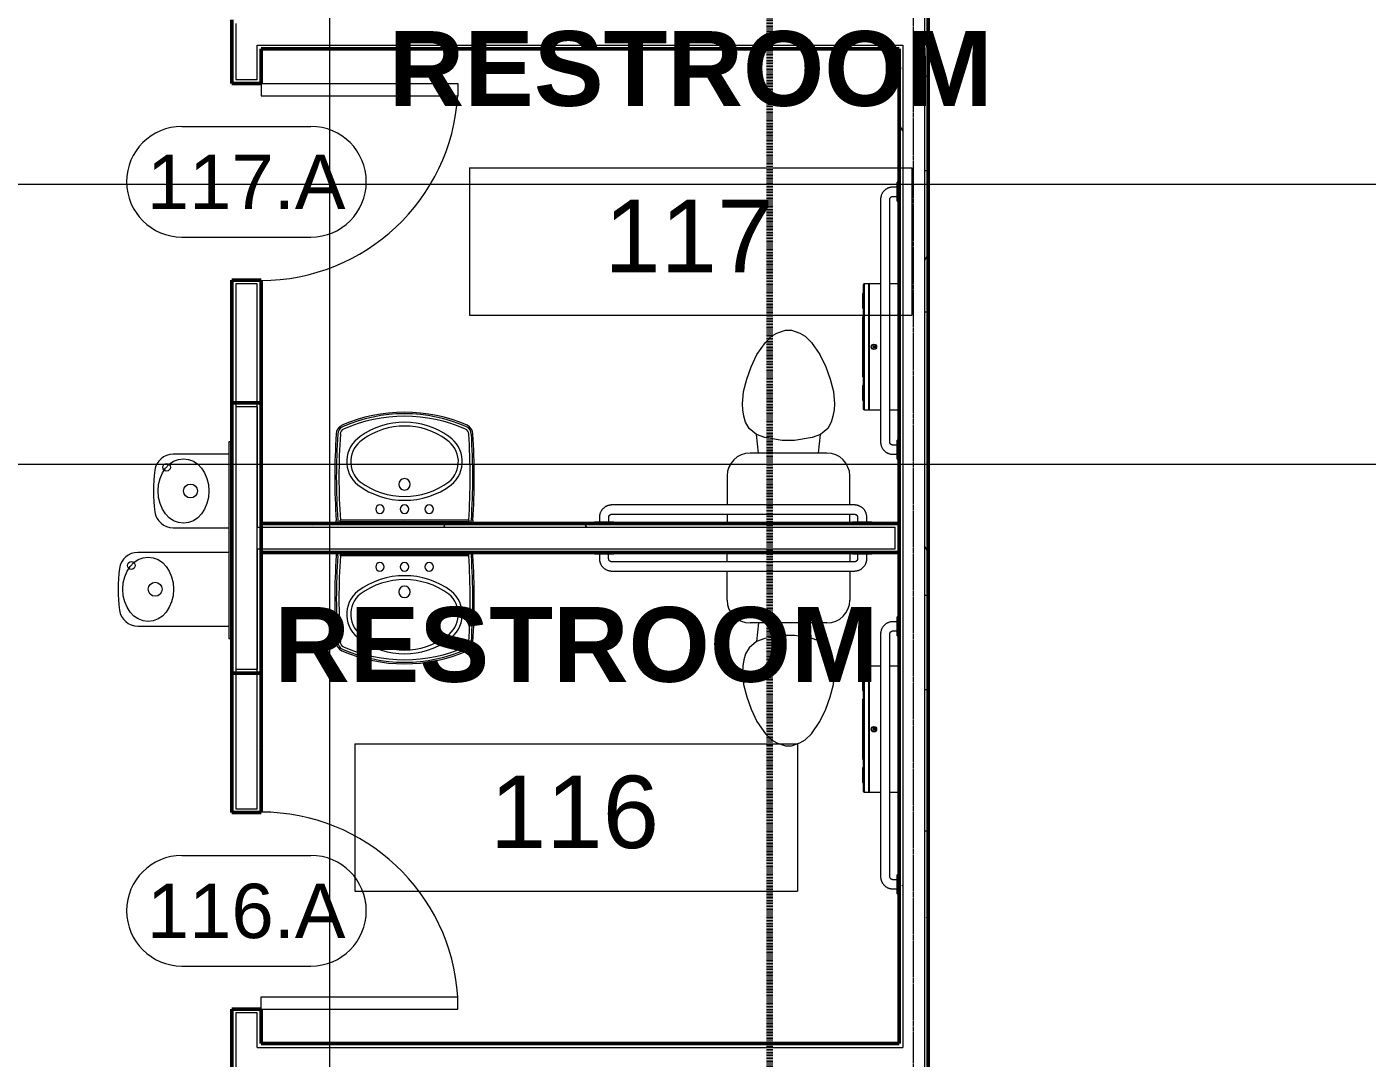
# Model space of a CAD drawing. Header units: inches. Extents: x 21592 to 24810, y -23179 to -20401.
# Drawn here: x 24099.6 to 24317.7, y -22685.3 to -22517.4 of the extents above; entities that cross this region are included whole.
import ezdxf

# ---------------------------------------------------------------- set-up
doc = ezdxf.new("R2010")
doc.units = ezdxf.units.IN
doc.header["$MEASUREMENT"] = 0
doc.linetypes.add('Dash', pattern=[0.25, 0.125, -0.125])
doc.linetypes.add('Grid Line 1_2_', pattern=[0.875, 0.5, -0.125, 0.125, -0.125])
for name, color, linetype, lineweight in [('A-ANNO-MATC', 214, 'Dash', 140), ('A-AREA-IDEN', 2, 'Continuous', 9), ('A-DOOR', 31, 'Continuous', 13), ('A-DOOR-IDEN', 31, 'Continuous', 9), ('A-WALL', 113, 'Continuous', 13), ('A-WALL-PATT', 111, 'Continuous', 50), ('G-ANNO-SYMB', 111, 'Continuous', 9), ('I-WALL', 2, 'Continuous', 13), ('P-SANR-FIXT', 6, 'Continuous', 9), ('Q-SPCQ', 91, 'Continuous', 9), ('S-GRID', 1, 'Continuous', 9)]:
    doc.layers.add(name, color=color, linetype=linetype, lineweight=lineweight)
doc.styles.add('Arial_1', font='arial.ttf', dxfattribs={"height": 8.851796})
doc.styles.add('Arial_2', font='arial.ttf', dxfattribs={"height": 11.802395})
doc.styles.add('Arial_B_1', font='arialbd.ttf', dxfattribs={"height": 12.177074})
pattern_1 = [(0, (0, 0), (30.72, 7.68), [1.267, -21.773, 1.267, -21.773, -122.88]), (0, (0, 0), (30.72, 7.68), [-46.08, 1.267, -44.813, 1.267, -21.773, -53.76]), (0, (0, 0), (30.72, 7.68), [-115.2, 1.267, -14.093, 1.267, -37.133]), (120, (11.52, 3.84), (-22.0110751, 22.7643004), [1.267, -21.773, 1.267, -21.773, -122.88]), (120, (11.52, 3.84), (-22.0110751, 22.7643004), [-46.08, 1.267, -44.813, 1.267, -21.773, -53.76]), (120, (11.52, 3.84), (-22.0110751, 22.7643004), [-115.2, 1.267, -14.093, 1.267, -37.133]), (240, (15.36, 19.2), (-8.7089249, -30.4443004), [1.267, -21.773, 1.267, -21.773, -122.88]), (240, (15.36, 19.2), (-8.7089249, -30.4443004), [-46.08, 1.267, -44.813, 1.267, -21.773, -53.76]), (240, (15.36, 19.2), (-8.7089249, -30.4443004), [-115.2, 1.267, -14.093, 1.267, -37.133])]

# ---------------------------------------------------------------- blocks, each defined once
blk = doc.blocks.new('Toilet-Domestic-3D - Toilet-Domestic-3D-3240-Enlarged First Floor Plan _West_')
at = {"layer": 'P-SANR-FIXT', "color": 7}
for p, q in [((-9.98, 17.98), (-9.98, 19.48)), ((9.98, 19.48), (9.98, 17.98)), ((-9.98, 11.75), (-9.98, 16.48)), ((9.98, 16.48), (9.98, 11.75)), ((6.25, 8.02), (-6.25, 8.02)), ((-4.86, 8.02), (-5.21, 5)), ((4.86, 8.02), (5.21, 5)), ((-5.21, 5), (-6.4, 4)), ((-3.84, 5.5), (-5.21, 5)), ((-1, 6), (-3.84, 5.5)), ((1, 6), (-1, 6)), ((3.84, 5.5), (1, 6)), ((5.21, 5), (3.84, 5.5)), ((6.4, 4), (5.21, 5)), ((-6.97, 3), (-7.24, 2)), ((-6.4, 4), (-6.97, 3)), ((6.97, 3), (6.4, 4)), ((7.24, 2), (6.97, 3)), ((-7.41, 1), (-7.5, 0)), ((-7.5, 0), (-7.33, -1.99)), ((-7.24, 2), (-7.41, 1)), ((7.41, 1), (7.24, 2)), ((7.33, -1.99), (7.5, 0)), ((7.5, 0), (7.41, 1)), ((-7.33, -1.99), (-6.79, -4)), ((6.79, -4), (7.33, -1.99)), ((-6.79, -4), (-6.06, -6)), ((6.06, -6), (6.79, -4)), ((-6.06, -6), (-5.13, -8)), ((5.13, -8), (6.06, -6)), ((-5.13, -8), (-3.74, -10)), ((3.74, -10), (5.13, -8)), ((-3.74, -10), (-2.74, -11)), ((2.74, -11), (3.74, -10)), ((-2.74, -11), (-1.87, -11.5)), ((-1.87, -11.5), (-0.5, -12)), ((-0.5, -12), (0.5, -12)), ((0.5, -12), (1.87, -11.5)), ((1.87, -11.5), (2.74, -11))]:
    blk.add_line(p, q, dxfattribs=at)
for centre, start, end in [((-6.25, 11.75), 180, 270), ((6.25, 11.75), 270, 360)]:
    blk.add_arc(centre, 3.73, start, end, dxfattribs=at)
blk = doc.blocks.new('Sink-Bathroom-Kohler-Pinoir-2035-8 - Vitreous_China-0-White-3242-Enlarged First Floor Plan _West_')
at = {"layer": 'P-SANR-FIXT', "color": 7}
for p, q in [((24149.93, -22602.99), (24149.93, -22603.49)), ((24150.18, -22603.5), (24150.18, -22602.99)), ((24150.6, -22602.99), (24150.6, -22603.51)), ((24150.6, -22603.32), (24161.05, -22603.34)), ((24161.05, -22603.51), (24150.6, -22603.51)), ((24161.05, -22603.34), (24171.5, -22603.32)), ((24171.5, -22603.51), (24161.05, -22603.51)), ((24171.5, -22603.51), (24171.5, -22602.99)), ((24171.91, -22602.99), (24171.91, -22603.5)), ((24172.17, -22603.49), (24172.17, -22602.99))]:
    blk.add_line(p, q, dxfattribs=at)
for centre, radius, start, end in [((24256.28, -22610.52), 106.58, 176.2165, 183.7817), ((24256.28, -22610.52), 106.33, 176.2119, 183.7865), ((24256.28, -22610.52), 105.91, 176.2045, 183.7955), ((24065.82, -22610.52), 105.91, 356.2045, 3.7955), ((24065.82, -22610.52), 106.33, 356.2146, 3.7881), ((24065.82, -22610.52), 106.58, 356.22, 3.7835), ((24157.05, -22605.31), 0.692, 0, 180), ((24157.05, -22605.31), 0.692, 180, 0), ((24161.05, -22605.3), 0.69, 0, 180), ((24161.05, -22605.3), 0.69, 180, 0), ((24165.05, -22605.3), 0.69, 0, 180), ((24165.05, -22605.3), 0.69, 180, 0), ((24161.05, -22619.57), 12.82, 53.5725, 126.4275), ((24161.05, -22619.57), 12.18, 53.6508, 126.3492), ((24161.05, -22609.37), 0.934, 0, 180), ((24156.54, -22613.04), 4.9, 129.3634, 236.4486), ((24156.54, -22613.04), 4.26, 129.5775, 236.6442), ((24161.05, -22609.37), 0.934, 180, 0), ((24165.55, -22613.04), 4.26, 303.3558, 50.4225), ((24165.55, -22613.04), 4.9, 303.5514, 50.6366), ((24161.05, -22607.28), 12.2, 233.7683, 306.2317), ((24161.05, -22607.28), 11.57, 233.6931, 306.3069), ((24151.47, -22617.55), 1.54, 179.9655, 246.0395), ((24151.47, -22617.55), 1.29, 179.6035, 246.0123), ((24151.47, -22617.55), 0.875, 178.7073, 245.9447), ((24161.05, -22595.69), 25.41, 246.3258, 293.6698), ((24161.05, -22595.69), 25.15, 246.3274, 293.6698), ((24161.05, -22595.69), 24.74, 246.3302, 293.6698), ((24170.63, -22617.56), 0.862, 293.6698, 1.9217), ((24170.63, -22617.56), 1.28, 293.6698, 0.9035), ((24170.63, -22617.56), 1.53, 293.6698, 0.4943)]:
    blk.add_arc(centre, radius, start, end, dxfattribs=at)
blk = doc.blocks.new('Drinking_Fountain-Haws_Corporation-Wall_Mounted_1119 - 1119-11062-Enlarged First Floor Plan _West_')
at = {"layer": 'P-SANR-FIXT', "color": 7}
for p, q in [((13.07, 19.5), (13.07, 4.7)), ((25.07, 4.7), (25.07, 19.5)), ((29.07, 13.75), (29.07, 4.7)), ((41.07, 4.7), (41.07, 13.75)), ((43.07, 4.7), (11.07, 4.7)), ((11.07, 4.7), (11.07, 4.2)), ((43.07, 4.2), (43.07, 4.7))]:
    blk.add_line(p, q, dxfattribs=at)
for centre, radius in [((22.94, 20.55), 0.625), ((19.07, 16.69), 1.13), ((38.94, 14.82), 0.625), ((35.07, 10.94), 1.13)]:
    blk.add_circle(centre, radius, dxfattribs=at)
for centre, radius, start, end in [((16.07, 19.5), 3, 97.5776, 180), ((19.07, -3.05), 25.75, 82.4224, 97.5776), ((22.07, 19.5), 3, 360, 82.4224), ((32.07, 13.75), 3, 97.5776, 180), ((35.07, -8.8), 25.75, 82.4224, 97.5776), ((38.07, 13.75), 3, 360, 82.4224)]:
    blk.add_arc(centre, radius, start, end, dxfattribs=at)
for centre, ratio in [((19.07, 17.82), 0.786373), ((35.07, 12.07), 0.786365)]:
    blk.add_ellipse(centre, major_axis=(-5.25, 0), ratio=ratio, dxfattribs=at)
blk = doc.blocks.new('Toilet-Domestic-3D - Toilet-Domestic-3D-11065-Enlarged First Floor Plan _West_')
at = {"layer": 'P-SANR-FIXT', "color": 7}
for p, q in [((-3.74, 10), (-2.74, 11)), ((-2.74, 11), (-1.87, 11.5)), ((-1.87, 11.5), (-0.5, 12)), ((-0.5, 12), (0.5, 12)), ((0.5, 12), (1.87, 11.5)), ((1.87, 11.5), (2.74, 11)), ((2.74, 11), (3.74, 10)), ((-5.13, 8), (-3.74, 10)), ((3.74, 10), (5.13, 8)), ((-6.06, 6), (-5.13, 8)), ((5.13, 8), (6.06, 6)), ((-6.79, 4), (-6.06, 6)), ((6.06, 6), (6.79, 4)), ((-7.33, 1.99), (-6.79, 4)), ((6.79, 4), (7.33, 1.99)), ((-7.5, 0), (-7.33, 1.99)), ((7.33, 1.99), (7.5, 0)), ((-7.41, -1), (-7.5, 0)), ((-7.24, -2), (-7.41, -1)), ((-6.97, -3), (-7.24, -2)), ((7.24, -2), (6.97, -3)), ((7.41, -1), (7.24, -2)), ((7.5, 0), (7.41, -1)), ((-6.4, -4), (-6.97, -3)), ((-5.21, -5), (-6.4, -4)), ((6.4, -4), (5.21, -5)), ((6.97, -3), (6.4, -4)), ((-3.84, -5.5), (-5.21, -5)), ((-4.86, -8.02), (-5.21, -5)), ((-1, -6), (-3.84, -5.5)), ((1, -6), (-1, -6)), ((3.84, -5.5), (1, -6)), ((5.21, -5), (3.84, -5.5)), ((4.86, -8.02), (5.21, -5)), ((6.25, -8.02), (-6.25, -8.02)), ((-9.98, -11.75), (-9.98, -16.48)), ((9.98, -16.48), (9.98, -11.75)), ((-9.98, -17.98), (-9.98, -19.48)), ((9.98, -19.48), (9.98, -17.98))]:
    blk.add_line(p, q, dxfattribs=at)
for centre, start, end in [((-6.25, -11.75), 90, 180), ((6.25, -11.75), 0, 90)]:
    blk.add_arc(centre, 3.73, start, end, dxfattribs=at)
blk = doc.blocks.new('Sink-Bathroom-Kohler-Pinoir-2035-8 - Vitreous_China-0-White-11071-Enlarged First Floor Plan _West_')
at = {"layer": 'P-SANR-FIXT', "color": 7}
for p, q in [((24149.93, -22598.24), (24149.93, -22597.74)), ((24150.18, -22597.73), (24150.18, -22598.24)), ((24150.6, -22598.24), (24150.6, -22597.72)), ((24161.05, -22597.72), (24150.6, -22597.72)), ((24150.6, -22597.91), (24161.05, -22597.89)), ((24171.5, -22597.72), (24161.05, -22597.72)), ((24161.05, -22597.89), (24171.5, -22597.91)), ((24171.5, -22597.72), (24171.5, -22598.24)), ((24171.91, -22598.24), (24171.91, -22597.73)), ((24172.17, -22597.74), (24172.17, -22598.24))]:
    blk.add_line(p, q, dxfattribs=at)
for centre, radius, start, end in [((24151.47, -22583.68), 1.54, 113.9605, 180.0345), ((24161.05, -22605.54), 25.41, 66.3302, 113.6742), ((24161.05, -22605.54), 25.15, 66.3302, 113.6726), ((24161.05, -22605.54), 24.74, 66.3302, 113.6698), ((24161.05, -22593.95), 12.2, 53.7683, 126.2317), ((24170.63, -22583.67), 1.53, 359.5057, 66.3302), ((24256.28, -22590.71), 106.58, 176.2183, 183.7835), ((24256.28, -22590.71), 106.33, 176.2135, 183.7881), ((24151.47, -22583.68), 1.29, 113.9877, 180.3965), ((24256.28, -22590.71), 105.91, 176.2045, 183.7955), ((24151.47, -22583.68), 0.875, 114.0553, 181.2927), ((24156.54, -22588.19), 4.9, 123.5514, 230.6366), ((24161.05, -22593.95), 11.57, 53.6931, 126.3069), ((24165.55, -22588.19), 4.9, 309.3634, 56.4486), ((24170.63, -22583.67), 0.862, 358.0783, 66.3302), ((24170.63, -22583.67), 1.28, 359.0965, 66.3302), ((24065.82, -22590.71), 105.91, 356.2045, 3.7955), ((24065.82, -22590.71), 106.33, 356.2119, 3.7854), ((24065.82, -22590.71), 106.58, 356.2165, 3.78), ((24156.54, -22588.19), 4.26, 123.3558, 230.4225), ((24165.55, -22588.19), 4.26, 309.5775, 56.6442), ((24161.05, -22591.87), 0.934, 0, 180), ((24161.05, -22581.66), 12.82, 233.5725, 306.4275), ((24161.05, -22581.66), 12.18, 233.6508, 306.3492), ((24161.05, -22591.87), 0.934, 180, 0), ((24157.05, -22595.92), 0.692, 0, 180), ((24161.05, -22595.93), 0.69, 0, 180), ((24165.05, -22595.93), 0.69, 0, 180), ((24157.05, -22595.92), 0.692, 180, 0), ((24161.05, -22595.93), 0.69, 180, 0), ((24165.05, -22595.93), 0.69, 180, 0)]:
    blk.add_arc(centre, radius, start, end, dxfattribs=at)
blk = doc.blocks.new('817_Grab_Bars - 8170-001420-25752-Enlarged First Floor Plan _West_')
at = {"layer": 'Q-SPCQ', "color": 7}
for p, q in [((24234.27, -22595.24), (24194.77, -22595.24)), ((24192.77, -22597.24), (24192.77, -22597.96)), ((24194.27, -22597.96), (24194.27, -22597.24)), ((24194.77, -22596.74), (24234.27, -22596.74)), ((24234.77, -22597.24), (24234.77, -22597.96)), ((24236.27, -22597.96), (24236.27, -22597.24)), ((24191.95, -22597.96), (24191.95, -22598.24)), ((24191.95, -22597.96), (24193.52, -22597.96)), ((24193.52, -22597.96), (24195.08, -22597.96)), ((24195.08, -22598.24), (24195.08, -22597.96)), ((24233.95, -22597.96), (24233.95, -22598.24)), ((24233.95, -22597.96), (24235.52, -22597.96)), ((24235.52, -22597.96), (24237.08, -22597.96)), ((24237.08, -22598.24), (24237.08, -22597.96))]:
    blk.add_line(p, q, dxfattribs=at)
at = {"layer": 'Q-SPCQ', "color": 7, "flags": 128}
for points in [[(24194.77, -22595.24), (24194.69, -22595.24), (24194.61, -22595.25), (24194.53, -22595.25), (24194.45, -22595.27), (24194.37, -22595.28), (24194.29, -22595.3), (24194.21, -22595.32), (24194.14, -22595.34), (24194.06, -22595.37), (24193.99, -22595.4), (24193.91, -22595.43), (24193.84, -22595.47), (24193.77, -22595.5), (24193.7, -22595.55), (24193.64, -22595.59), (24193.57, -22595.64), (24193.51, -22595.69), (24193.45, -22595.74), (24193.39, -22595.79), (24193.33, -22595.85), (24193.28, -22595.91), (24193.22, -22595.97), (24193.17, -22596.03), (24193.13, -22596.09), (24193.08, -22596.16), (24193.04, -22596.23), (24193, -22596.3), (24192.97, -22596.37), (24192.93, -22596.44), (24192.9, -22596.52), (24192.87, -22596.59), (24192.85, -22596.67), (24192.83, -22596.74), (24192.81, -22596.82), (24192.79, -22596.9), (24192.78, -22596.98), (24192.77, -22597.06), (24192.77, -22597.14), (24192.77, -22597.22), (24192.77, -22597.24)], [(24236.27, -22597.24), (24236.26, -22597.16), (24236.26, -22597.08), (24236.25, -22597), (24236.24, -22596.92), (24236.23, -22596.84), (24236.21, -22596.76), (24236.19, -22596.69), (24236.16, -22596.61), (24236.14, -22596.54), (24236.11, -22596.46), (24236.07, -22596.39), (24236.04, -22596.32), (24236, -22596.25), (24235.96, -22596.18), (24235.92, -22596.11), (24235.87, -22596.05), (24235.82, -22595.98), (24235.77, -22595.92), (24235.71, -22595.86), (24235.66, -22595.81), (24235.6, -22595.75), (24235.54, -22595.7), (24235.48, -22595.65), (24235.41, -22595.6), (24235.35, -22595.56), (24235.28, -22595.52), (24235.21, -22595.48), (24235.14, -22595.44), (24235.06, -22595.41), (24234.99, -22595.38), (24234.91, -22595.35), (24234.84, -22595.32), (24234.76, -22595.3), (24234.68, -22595.28), (24234.61, -22595.27), (24234.53, -22595.26), (24234.45, -22595.25), (24234.37, -22595.24), (24234.29, -22595.24), (24234.27, -22595.24)], [(24194.27, -22597.24), (24194.27, -22597.22), (24194.27, -22597.2), (24194.27, -22597.18), (24194.27, -22597.16), (24194.28, -22597.14), (24194.28, -22597.12), (24194.28, -22597.1), (24194.29, -22597.08), (24194.3, -22597.06), (24194.3, -22597.05), (24194.31, -22597.03), (24194.32, -22597.01), (24194.33, -22596.99), (24194.34, -22596.97), (24194.35, -22596.96), (24194.36, -22596.94), (24194.38, -22596.93), (24194.39, -22596.91), (24194.4, -22596.9), (24194.42, -22596.88), (24194.43, -22596.87), (24194.45, -22596.85), (24194.46, -22596.84), (24194.48, -22596.83), (24194.5, -22596.82), (24194.51, -22596.81), (24194.53, -22596.8), (24194.55, -22596.79), (24194.57, -22596.78), (24194.58, -22596.77), (24194.6, -22596.77), (24194.62, -22596.76), (24194.64, -22596.76), (24194.66, -22596.75), (24194.68, -22596.75), (24194.7, -22596.74), (24194.72, -22596.74), (24194.74, -22596.74), (24194.76, -22596.74), (24194.77, -22596.74)], [(24234.27, -22596.74), (24234.29, -22596.74), (24234.31, -22596.74), (24234.33, -22596.74), (24234.34, -22596.75), (24234.36, -22596.75), (24234.38, -22596.75), (24234.4, -22596.76), (24234.42, -22596.77), (24234.44, -22596.77), (24234.46, -22596.78), (24234.48, -22596.79), (24234.5, -22596.8), (24234.51, -22596.81), (24234.53, -22596.82), (24234.55, -22596.83), (24234.56, -22596.84), (24234.58, -22596.85), (24234.59, -22596.86), (24234.61, -22596.88), (24234.62, -22596.89), (24234.64, -22596.91), (24234.65, -22596.92), (24234.66, -22596.94), (24234.67, -22596.95), (24234.69, -22596.97), (24234.7, -22596.99), (24234.71, -22597), (24234.72, -22597.02), (24234.72, -22597.04), (24234.73, -22597.06), (24234.74, -22597.08), (24234.74, -22597.1), (24234.75, -22597.12), (24234.75, -22597.14), (24234.76, -22597.16), (24234.76, -22597.18), (24234.76, -22597.19), (24234.76, -22597.21), (24234.77, -22597.23), (24234.77, -22597.24)]]:
    blk.add_lwpolyline(points, dxfattribs=at)
blk = doc.blocks.new('817_Grab_Bars - 8170-001420-V19-Enlarged First Floor Plan _West_')
at = {"layer": 'Q-SPCQ', "color": 7}
for p, q in [((24241.23, -22614.24), (24240.52, -22614.24)), ((24241.52, -22613.43), (24241.23, -22613.43)), ((24241.23, -22614.99), (24241.23, -22613.43)), ((24241.23, -22616.55), (24241.23, -22614.99)), ((24238.52, -22616.24), (24238.52, -22655.74)), ((24240.02, -22655.74), (24240.02, -22616.24)), ((24240.52, -22615.74), (24241.23, -22615.74)), ((24241.23, -22616.55), (24241.52, -22616.55)), ((24241.23, -22656.24), (24240.52, -22656.24)), ((24241.52, -22655.43), (24241.23, -22655.43)), ((24241.23, -22656.99), (24241.23, -22655.43)), ((24240.52, -22657.74), (24241.23, -22657.74)), ((24241.23, -22658.55), (24241.23, -22656.99)), ((24241.23, -22658.55), (24241.52, -22658.55))]:
    blk.add_line(p, q, dxfattribs=at)
at = {"layer": 'Q-SPCQ', "color": 7, "flags": 128}
for points in [[(24240.52, -22614.24), (24240.44, -22614.24), (24240.36, -22614.25), (24240.28, -22614.25), (24240.2, -22614.27), (24240.12, -22614.28), (24240.04, -22614.3), (24239.96, -22614.32), (24239.89, -22614.34), (24239.81, -22614.37), (24239.74, -22614.4), (24239.66, -22614.43), (24239.59, -22614.47), (24239.52, -22614.5), (24239.45, -22614.55), (24239.39, -22614.59), (24239.32, -22614.64), (24239.26, -22614.69), (24239.2, -22614.74), (24239.14, -22614.79), (24239.08, -22614.85), (24239.03, -22614.91), (24238.97, -22614.97), (24238.92, -22615.03), (24238.88, -22615.09), (24238.83, -22615.16), (24238.79, -22615.23), (24238.75, -22615.3), (24238.72, -22615.37), (24238.68, -22615.44), (24238.65, -22615.52), (24238.62, -22615.59), (24238.6, -22615.67), (24238.58, -22615.74), (24238.56, -22615.82), (24238.54, -22615.9), (24238.53, -22615.98), (24238.52, -22616.06), (24238.52, -22616.14), (24238.52, -22616.22), (24238.52, -22616.24)], [(24240.02, -22616.24), (24240.02, -22616.22), (24240.02, -22616.2), (24240.02, -22616.18), (24240.02, -22616.16), (24240.03, -22616.14), (24240.03, -22616.12), (24240.03, -22616.1), (24240.04, -22616.08), (24240.05, -22616.06), (24240.05, -22616.05), (24240.06, -22616.03), (24240.07, -22616.01), (24240.08, -22615.99), (24240.09, -22615.97), (24240.1, -22615.96), (24240.11, -22615.94), (24240.13, -22615.93), (24240.14, -22615.91), (24240.15, -22615.9), (24240.17, -22615.88), (24240.18, -22615.87), (24240.2, -22615.85), (24240.21, -22615.84), (24240.23, -22615.83), (24240.25, -22615.82), (24240.26, -22615.81), (24240.28, -22615.8), (24240.3, -22615.79), (24240.32, -22615.78), (24240.33, -22615.77), (24240.35, -22615.77), (24240.37, -22615.76), (24240.39, -22615.76), (24240.41, -22615.75), (24240.43, -22615.75), (24240.45, -22615.74), (24240.47, -22615.74), (24240.49, -22615.74), (24240.51, -22615.74), (24240.52, -22615.74)], [(24238.52, -22655.74), (24238.52, -22655.82), (24238.52, -22655.9), (24238.53, -22655.98), (24238.54, -22656.06), (24238.56, -22656.14), (24238.57, -22656.22), (24238.59, -22656.29), (24238.62, -22656.37), (24238.64, -22656.44), (24238.67, -22656.52), (24238.71, -22656.59), (24238.74, -22656.66), (24238.78, -22656.73), (24238.82, -22656.8), (24238.86, -22656.87), (24238.91, -22656.93), (24238.96, -22657), (24239.01, -22657.06), (24239.07, -22657.12), (24239.12, -22657.18), (24239.18, -22657.23), (24239.24, -22657.28), (24239.3, -22657.33), (24239.37, -22657.38), (24239.43, -22657.42), (24239.5, -22657.47), (24239.57, -22657.5), (24239.64, -22657.54), (24239.72, -22657.57), (24239.79, -22657.6), (24239.87, -22657.63), (24239.94, -22657.66), (24240.02, -22657.68), (24240.1, -22657.7), (24240.18, -22657.71), (24240.25, -22657.72), (24240.33, -22657.73), (24240.41, -22657.74), (24240.49, -22657.74), (24240.52, -22657.74)], [(24240.52, -22656.24), (24240.5, -22656.24), (24240.48, -22656.24), (24240.46, -22656.24), (24240.44, -22656.23), (24240.42, -22656.23), (24240.4, -22656.23), (24240.38, -22656.22), (24240.36, -22656.21), (24240.34, -22656.21), (24240.32, -22656.2), (24240.3, -22656.19), (24240.28, -22656.18), (24240.27, -22656.17), (24240.25, -22656.16), (24240.23, -22656.15), (24240.22, -22656.14), (24240.2, -22656.13), (24240.19, -22656.12), (24240.17, -22656.1), (24240.16, -22656.09), (24240.14, -22656.07), (24240.13, -22656.06), (24240.12, -22656.04), (24240.11, -22656.03), (24240.09, -22656.01), (24240.08, -22655.99), (24240.07, -22655.98), (24240.07, -22655.96), (24240.06, -22655.94), (24240.05, -22655.92), (24240.04, -22655.9), (24240.04, -22655.88), (24240.03, -22655.86), (24240.03, -22655.84), (24240.02, -22655.83), (24240.02, -22655.81), (24240.02, -22655.79), (24240.02, -22655.77), (24240.02, -22655.75), (24240.02, -22655.74)]]:
    blk.add_lwpolyline(points, dxfattribs=at)
blk = doc.blocks.new('Dispenser-Toilet_Tissue-Frost_Products_LTD_-Jumbo-169 - Steel-Brushed-Stainless_Steel-39538-Enlarged First Floor Plan _West_')
at = {"layer": 'Q-SPCQ', "color": 50, "lineweight": 20}
for p, q in [((24235.66, -22559.4), (24235.66, -22560.75)), ((24235.82, -22559.24), (24235.82, -22579.74)), ((24236.58, -22559.24), (24235.82, -22559.24)), ((24236.58, -22559.3), (24236.58, -22559.24)), ((24236.58, -22579.68), (24236.58, -22559.3)), ((24236.62, -22559.3), (24236.58, -22559.3)), ((24236.62, -22559.3), (24236.62, -22579.68)), ((24236.68, -22579.74), (24236.68, -22559.24)), ((24238.52, -22559.24), (24236.68, -22559.24)), ((24241.52, -22559.24), (24240.02, -22559.24)), ((24235.56, -22560.91), (24235.56, -22563.08)), ((24235.66, -22560.75), (24235.66, -22578.23)), ((24235.56, -22564.74), (24235.56, -22574.24)), ((24235.66, -22563.24), (24235.66, -22564.55)), ((24237.28, -22569.45), (24237.28, -22569.53)), ((24237.61, -22569.45), (24237.28, -22569.45)), ((24237.28, -22569.53), (24237.61, -22569.53)), ((24237.61, -22569.53), (24237.61, -22569.45)), ((24235.66, -22574.43), (24235.66, -22575.73)), ((24235.56, -22575.89), (24235.56, -22578.07)), ((24235.66, -22578.23), (24235.66, -22579.58)), ((24235.82, -22579.74), (24236.58, -22579.74)), ((24236.58, -22579.74), (24236.58, -22579.68)), ((24236.58, -22579.68), (24236.62, -22579.68)), ((24236.68, -22579.74), (24238.52, -22579.74)), ((24240.02, -22579.74), (24241.52, -22579.74))]:
    blk.add_line(p, q, dxfattribs=at)
for radius in [0.438, 0.357]:
    blk.add_circle((24237.43, -22569.49), radius, dxfattribs=at)
for centre, radius, start, end in [((24235.82, -22559.4), 0.16, 90, 179.0019), ((24236.68, -22559.3), 0.0601, 90, 177.3185), ((24235.74, -22560.91), 0.18, 116.3878, 180), ((24235.67, -22562.47), 0.118, 97.6431, 169.1884), ((24235.71, -22562.46), 0.151, 182.679, 250.3653), ((24235.74, -22562.49), 0.18, 180, 243.6084), ((24235.71, -22562.49), 0.151, 183.1667, 250.3726), ((24235.67, -22563.07), 0.119, 98.4805, 169.9599), ((24235.71, -22563.06), 0.151, 182.679, 250.3659), ((24235.71, -22563.07), 0.151, 182.679, 250.3659), ((24235.74, -22563.08), 0.18, 180, 243.6122), ((24235.78, -22564.74), 0.22, 123.0557, 180), ((24235.78, -22574.24), 0.22, 180, 236.9443), ((24235.74, -22575.89), 0.18, 116.3878, 180), ((24235.71, -22575.9), 0.151, 109.6341, 177.321), ((24235.71, -22575.91), 0.151, 109.6341, 177.321), ((24235.67, -22575.91), 0.119, 190.0401, 261.5195), ((24235.74, -22576.48), 0.18, 116.3878, 180), ((24235.71, -22576.49), 0.151, 109.6341, 176.8331), ((24235.71, -22576.52), 0.151, 109.6341, 177.321), ((24235.67, -22576.51), 0.118, 190.8116, 262.3569), ((24235.74, -22578.07), 0.18, 180, 243.6122), ((24235.82, -22579.58), 0.16, 180, 270), ((24236.68, -22579.68), 0.06, 180, 270)]:
    blk.add_arc(centre, radius, start, end, dxfattribs=at)
blk = doc.blocks.new('Dispenser-Toilet_Tissue-Frost_Products_LTD_-Jumbo-169 - Steel-Brushed-Stainless_Steel-V20-Enlarged First Floor Plan _West_')
at = {"layer": 'Q-SPCQ', "color": 50, "lineweight": 20}
for p, q in [((24235.82, -22621.49), (24235.82, -22641.99)), ((24236.58, -22621.49), (24235.82, -22621.49)), ((24236.58, -22621.55), (24236.58, -22621.49)), ((24236.58, -22641.93), (24236.58, -22621.55)), ((24236.62, -22621.55), (24236.58, -22621.55)), ((24236.62, -22621.55), (24236.62, -22641.93)), ((24236.68, -22641.99), (24236.68, -22621.49)), ((24238.52, -22621.49), (24236.68, -22621.49)), ((24241.52, -22621.49), (24240.01, -22621.49)), ((24235.56, -22623.16), (24235.56, -22625.33)), ((24235.66, -22621.65), (24235.66, -22623)), ((24235.66, -22623), (24235.66, -22640.48)), ((24235.66, -22625.49), (24235.66, -22626.8)), ((24235.56, -22626.99), (24235.56, -22636.49)), ((24237.28, -22631.7), (24237.28, -22631.78)), ((24237.61, -22631.7), (24237.28, -22631.7)), ((24237.28, -22631.78), (24237.61, -22631.78)), ((24237.61, -22631.78), (24237.61, -22631.7)), ((24235.66, -22636.68), (24235.66, -22637.98)), ((24235.56, -22638.14), (24235.56, -22640.32)), ((24235.66, -22640.48), (24235.66, -22641.83)), ((24235.82, -22641.99), (24236.58, -22641.99)), ((24236.58, -22641.99), (24236.58, -22641.93)), ((24236.58, -22641.93), (24236.62, -22641.93)), ((24236.68, -22641.99), (24238.52, -22641.99)), ((24240.02, -22641.99), (24241.52, -22641.99))]:
    blk.add_line(p, q, dxfattribs=at)
for radius in [0.438, 0.357]:
    blk.add_circle((24237.43, -22631.74), radius, dxfattribs=at)
for centre, radius, start, end in [((24235.82, -22621.65), 0.16, 90, 179.0019), ((24236.68, -22621.55), 0.0601, 90, 177.3185), ((24235.74, -22623.16), 0.18, 116.3878, 180), ((24235.67, -22624.72), 0.118, 97.6431, 169.1884), ((24235.71, -22624.71), 0.151, 182.679, 250.3653), ((24235.74, -22624.74), 0.18, 180, 243.6084), ((24235.71, -22624.74), 0.151, 183.1667, 250.3726), ((24235.67, -22625.32), 0.119, 98.4805, 169.9599), ((24235.71, -22625.31), 0.151, 182.679, 250.3659), ((24235.71, -22625.32), 0.151, 182.679, 250.3659), ((24235.74, -22625.33), 0.18, 180, 243.6122), ((24235.78, -22626.99), 0.22, 123.0557, 180), ((24235.78, -22636.49), 0.22, 180, 236.9443), ((24235.74, -22638.14), 0.18, 116.3878, 180), ((24235.71, -22638.15), 0.151, 109.6341, 177.321), ((24235.71, -22638.16), 0.151, 109.6341, 177.321), ((24235.67, -22638.16), 0.119, 190.0401, 261.5195), ((24235.74, -22638.73), 0.18, 116.3878, 180), ((24235.71, -22638.74), 0.151, 109.6341, 176.8331), ((24235.71, -22638.77), 0.151, 109.6341, 177.321), ((24235.67, -22638.76), 0.118, 190.8116, 262.3569), ((24235.74, -22640.32), 0.18, 180, 243.6122), ((24235.82, -22641.83), 0.16, 180, 270), ((24236.68, -22641.93), 0.06, 180, 270)]:
    blk.add_arc(centre, radius, start, end, dxfattribs=at)
blk = doc.blocks.new('Locker Rooms and Restrooms_rvt-1-Enlarged First Floor Plan _West_')
at = {"layer": 'A-WALL-PATT', "lineweight": 9}
h = blk.add_hatch(dxfattribs=at)
h.set_pattern_fill('FP_10', style=0, pattern_type=2)
h.set_pattern_definition(pattern_1)
h.paths.add_polyline_path([(24133.58, -22622.62), (24137.08, -22622.62), (24137.08, -22621.99), (24133.58, -22621.99), (24133.58, -22579.24), (24137.08, -22579.24), (24137.08, -22578.62), (24132.95, -22578.62), (24132.95, -22622.62)], flags=0)
h = blk.add_hatch(dxfattribs=at)
h.set_pattern_fill('FP_10', style=0, pattern_type=2)
h.set_pattern_definition(pattern_1)
h.paths.add_polyline_path([(24241.52, -22598.87), (24241.52, -22598.24), (24137.7, -22598.24), (24137.7, -22598.87), (24240.89, -22598.87)], flags=0)
at = {"layer": 'A-WALL', "color": 10}
for p, q in [((24137.08, -22579.24), (24133.58, -22579.24)), ((24133.58, -22579.24), (24133.58, -22621.99)), ((24137.08, -22579.24), (24137.08, -22598.87)), ((24137.08, -22598.87), (24137.7, -22598.87)), ((24137.7, -22598.87), (24240.89, -22598.87)), ((24240.89, -22602.37), (24240.89, -22598.87)), ((24137.08, -22602.37), (24137.08, -22621.99)), ((24137.08, -22602.37), (24137.7, -22602.37)), ((24137.7, -22602.37), (24240.89, -22602.37)), ((24133.58, -22621.99), (24137.08, -22621.99))]:
    blk.add_line(p, q, dxfattribs=at)
at = {"layer": 'I-WALL', "color": 250, "lineweight": 50}
for p, q in [((24133.58, -22578.62), (24132.95, -22578.62)), ((24132.95, -22578.62), (24132.95, -22622.62)), ((24137.08, -22578.62), (24133.58, -22578.62)), ((24137.7, -22578.62), (24137.08, -22578.62)), ((24137.7, -22598.24), (24137.7, -22578.62)), ((24241.52, -22598.24), (24137.7, -22598.24)), ((24241.52, -22598.87), (24241.52, -22598.24)), ((24241.52, -22602.37), (24241.52, -22598.87)), ((24137.7, -22622.62), (24137.7, -22602.99)), ((24137.7, -22602.99), (24241.52, -22602.99)), ((24241.52, -22602.99), (24241.52, -22602.37)), ((24132.95, -22622.62), (24133.58, -22622.62)), ((24133.58, -22622.62), (24137.08, -22622.62)), ((24137.08, -22622.62), (24137.7, -22622.62))]:
    blk.add_line(p, q, dxfattribs=at)
at = {"lineweight": 9}
for name, p in [('817_Grab_Bars - 8170-001420-V19-Enlarged First Floor Plan _West_', (0, 70.75)), ('Dispenser-Toilet_Tissue-Frost_Products_LTD_-Jumbo-169 - Steel-Brushed-Stainless_Steel-39538-Enlarged First Floor Plan _West_', (0, 0)), ('Toilet-Domestic-3D - Toilet-Domestic-3D-11065-Enlarged First Floor Plan _West_', (24223.52, -22578.76)), ('Sink-Bathroom-Kohler-Pinoir-2035-8 - Vitreous_China-0-White-11071-Enlarged First Floor Plan _West_', (0, 0)), ('817_Grab_Bars - 8170-001420-25752-Enlarged First Floor Plan _West_', (0, 0)), ('Sink-Bathroom-Kohler-Pinoir-2035-8 - Vitreous_China-0-White-3242-Enlarged First Floor Plan _West_', (0, 0)), ('Toilet-Domestic-3D - Toilet-Domestic-3D-3240-Enlarged First Floor Plan _West_', (24223.52, -22622.47)), ('817_Grab_Bars - 8170-001420-V19-Enlarged First Floor Plan _West_', (0, 0)), ('Dispenser-Toilet_Tissue-Frost_Products_LTD_-Jumbo-169 - Steel-Brushed-Stainless_Steel-V20-Enlarged First Floor Plan _West_', (0, 0))]:
    blk.add_blockref(name, p, dxfattribs=at)
for name, p, rotation in [('Drinking_Fountain-Haws_Corporation-Wall_Mounted_1119 - 1119-11062-Enlarged First Floor Plan _West_', (24137.15, -22628.03), 90), ('817_Grab_Bars - 8170-001420-25752-Enlarged First Floor Plan _West_', (48429.03, -45201.23), 180)]:
    blk.add_blockref(name, p, dxfattribs=dict(at, rotation=rotation))
blk = doc.blocks.new('Single-Flush - 32_ x 84_-1295707-Enlarged First Floor Plan _West_')
at = {"layer": 'A-DOOR', "lineweight": 20}
for p, q in [((14, 2.37), (14, 34.38)), ((16, 34.38), (14, 34.38)), ((16, 2.37), (16, 34.38)), ((16, 2.37), (14, 2.37))]:
    blk.add_line(p, q, dxfattribs=at)
at = {"layer": 'A-DOOR', "lineweight": 9}
blk.add_arc((16, 2.37), 32.07, 93.5759, 180, dxfattribs=at)
blk = doc.blocks.new('Single-Flush - 32_ x 84_-460923-Enlarged First Floor Plan _West_')
at = {"layer": 'A-DOOR', "lineweight": 20}
for p, q in [((14, -2.37), (14, -34.38)), ((16, -2.37), (14, -2.37)), ((16, -2.37), (16, -34.38)), ((16, -34.38), (14, -34.38))]:
    blk.add_line(p, q, dxfattribs=at)
at = {"layer": 'A-DOOR', "lineweight": 9}
blk.add_arc((16, -2.37), 32.07, 180, 266.4241, dxfattribs=at)
blk = doc.blocks.new('Room Tag - Room Tag-1304355-Enlarged First Floor Plan _West_')
at = {"layer": 'A-AREA-IDEN'}
for p, q in [((-0.375, -0.0625), (-0.375, -0.3125)), ((-0.375, -0.0625), (0.375, -0.0625)), ((0.375, -0.0625), (0.375, -0.3125)), ((-0.375, -0.3125), (0.375, -0.3125))]:
    blk.add_line(p, q, dxfattribs=at)
blk = doc.blocks.new('Door Tag - Door Tag-4658-Enlarged First Floor Plan _West_')
at = {"layer": 'A-DOOR-IDEN'}
for p, q in [((-0.109375, 0.09375), (0.109375, 0.09375)), ((-0.109375, -0.09375), (0.109375, -0.09375))]:
    blk.add_line(p, q, dxfattribs=at)
for centre, start, end in [((-0.109375, 0), 90, 270), ((0.109375, 0), 270, 90)]:
    blk.add_arc(centre, 0.09375, start, end, dxfattribs=at)

msp = doc.modelspace()

# ---------------------------------------------------------------- hatches: boundary and pattern name
at = {"layer": 'A-WALL-PATT', "lineweight": 9}
h = msp.add_hatch(dxfattribs=at)
h.set_pattern_fill('FP_10', color=256, style=0, pattern_type=2)
h.set_pattern_definition(pattern_1)
h.paths.add_polyline_path([(24241.51523, -22772.05281), (24245.64023, -22772.05281), (24245.64023, -22771.42781), (24242.14023, -22771.42781), (24242.14023, -22687.05281), (24241.51523, -22687.05281), (24241.51523, -22762.80681)], flags=0)
h.paths.add_polyline_path([(24242.14023, -22683.55281), (24242.14023, -22520.36531), (24241.51523, -22520.36531), (24241.51523, -22683.55281)], flags=0)
h.paths.add_polyline_path([(24242.14023, -22516.86531), (24242.14023, -22367.42781), (24245.64023, -22367.42781), (24245.64023, -22366.80281), (24241.51523, -22366.80281), (24241.51523, -22516.86531)], flags=0)
h = msp.add_hatch(dxfattribs=at)
h.set_pattern_fill('FP_10', color=256, style=0, pattern_type=2)
h.set_pattern_definition(pattern_1)
h.paths.add_polyline_path([(24245.64023, -22772.05281), (24246.26523, -22772.05281), (24246.26523, -22366.80281), (24245.64023, -22366.80281), (24245.64023, -22771.42781)], flags=0)
h = msp.add_hatch(dxfattribs=at)
h.set_pattern_fill('FP_10', color=256, style=0, pattern_type=2)
h.set_pattern_definition(pattern_1)
h.paths.add_polyline_path([(24137.70273, -22795.42781), (24137.70273, -22787.30281), (24137.07773, -22787.30281), (24137.07773, -22794.80281), (24133.57773, -22794.80281), (24133.57773, -22795.42781), (24137.07773, -22795.42781)], flags=0)
h.paths.add_polyline_path([(24137.70273, -22687.92781), (24137.70273, -22687.05281), (24137.07773, -22687.05281), (24137.07773, -22687.92781)], flags=0)
h.paths.add_polyline_path([(24137.70273, -22683.55281), (24137.70273, -22677.30281), (24135.32773, -22677.30281), (24135.32773, -22677.92781), (24137.07773, -22677.92781), (24137.07773, -22683.55281)], flags=0)
h.paths.add_polyline_path([(24137.70273, -22645.30281), (24137.70273, -22558.61531), (24135.32773, -22558.61531), (24135.32773, -22559.24031), (24137.07773, -22559.24031), (24137.07773, -22644.67781), (24135.32773, -22644.67781), (24135.32773, -22645.30281)], flags=0)
h.paths.add_polyline_path([(24135.32773, -22526.61531), (24137.70273, -22526.61531), (24137.70273, -22520.99031), (24137.07773, -22520.99031), (24137.07773, -22525.99031), (24135.32773, -22525.99031)], flags=0)
h = msp.add_hatch(dxfattribs=at)
h.set_pattern_fill('FP_10', color=256, style=0, pattern_type=2)
h.set_pattern_definition(pattern_1)
h.paths.add_polyline_path([(24137.07773, -22520.99031), (24241.51523, -22520.99031), (24241.51523, -22520.36531), (24137.07773, -22520.36531)], flags=0)

# ---------------------------------------------------------------- linework, layer by layer
at = {"layer": 'A-ANNO-MATC'}
msp.add_line((24220.4473, -20466.80665), (24220.4473, -23129.8711), dxfattribs=at)
at = {"layer": 'A-WALL'}
for p, q in [((24245.64023, -22367.42781), (24245.64023, -22771.42781)), ((24133.57773, -22516.86531), (24133.57773, -22525.99031)), ((24137.07773, -22520.36531), (24242.14023, -22520.36531)), ((24137.07773, -22525.99031), (24137.07773, -22520.36531)), ((24242.14023, -22520.36531), (24242.14023, -22683.55281)), ((24133.57773, -22525.99031), (24137.07773, -22525.99031)), ((24137.07773, -22559.24031), (24133.57773, -22559.24031)), ((24133.57773, -22559.24031), (24133.57773, -22644.67781)), ((24137.07773, -22644.67781), (24137.07773, -22559.24031)), ((24133.57773, -22644.67781), (24137.07773, -22644.67781)), ((24137.07773, -22677.92781), (24133.57773, -22677.92781)), ((24133.57773, -22677.92781), (24133.57773, -22687.92781)), ((24137.07773, -22683.55281), (24137.07773, -22677.92781)), ((24137.07773, -22683.55281), (24242.14023, -22683.55281))]:
    msp.add_line(p, q, dxfattribs=at)
at = {"layer": 'G-ANNO-SYMB'}
for p, q in [((24148.83531, -20459.10083), (24148.83531, -23129.8711)), ((24577.89246, -22588.63029), (21993.6606, -22588.63029))]:
    msp.add_line(p, q, dxfattribs=at)
at = {"layer": 'I-WALL', "lineweight": 50}
for p, q in [((24246.26523, -22772.05281), (24246.26523, -22366.80281)), ((24132.95273, -22516.24031), (24132.95273, -22526.61531)), ((24137.70273, -22520.99031), (24241.51523, -22520.99031)), ((24137.70273, -22526.61531), (24137.70273, -22520.99031)), ((24241.51523, -22520.99031), (24241.51523, -22682.92781)), ((24132.95273, -22526.61531), (24137.70273, -22526.61531)), ((24137.70273, -22558.61531), (24132.95273, -22558.61531)), ((24132.95273, -22558.61531), (24132.95273, -22645.30281)), ((24137.70273, -22645.30281), (24137.70273, -22558.61531)), ((24132.95273, -22645.30281), (24137.70273, -22645.30281)), ((24137.70273, -22677.30281), (24132.95273, -22677.30281)), ((24132.95273, -22677.30281), (24132.95273, -22687.92781)), ((24137.70273, -22682.92781), (24137.70273, -22677.30281)), ((24241.51523, -22682.92781), (24137.70273, -22682.92781))]:
    msp.add_line(p, q, dxfattribs=at)
at = {"layer": 'S-GRID', "linetype": 'Grid Line 1_2_'}
for p, q in [((24243.89023, -22879.30281), (24243.89023, -20713.12653)), ((24243.89023, -23130.6211), (24243.89023, -20902.42781)), ((24479.10753, -22543.05281), (21657.56096, -22543.05281)), ((24588.97484, -22543.05281), (21790.20666, -22543.05281))]:
    msp.add_line(p, q, dxfattribs=at)

# ---------------------------------------------------------------- block references
at = {"lineweight": 5}
msp.add_blockref('Locker Rooms and Restrooms_rvt-1-Enlarged First Floor Plan _West_', (0, 0), dxfattribs=at)
at = {"layer": 'A-AREA-IDEN', "xscale": 95.99999999999994, "yscale": 95.99999999999994, "zscale": 95.99999999999994}
for p in [(24207.59676, -22534.34042), (24188.97719, -22628.10386)]:
    msp.add_blockref('Room Tag - Room Tag-1304355-Enlarged First Floor Plan _West_', p, dxfattribs=at)
at = {"layer": 'A-DOOR'}
for name, p, rotation in [('Single-Flush - 32_ x 84_-460923-Enlarged First Floor Plan _West_', (24135.32773, -22542.61531), 90), ('Single-Flush - 32_ x 84_-1295707-Enlarged First Floor Plan _West_', (24135.32773, -22661.30281), 270)]:
    msp.add_blockref(name, p, dxfattribs=dict(at, rotation=rotation))
at = {"layer": 'A-DOOR-IDEN', "xscale": 95.99999999999994, "yscale": 95.99999999999994, "zscale": 95.99999999999994}
for p in [(24135.32773, -22542.61531), (24135.32773, -22661.30281)]:
    msp.add_blockref('Door Tag - Door Tag-4658-Enlarged First Floor Plan _West_', p, dxfattribs=at)

# ---------------------------------------------------------------- texts
at = {"layer": 'A-AREA-IDEN', "attachment_point": 2, "line_spacing_factor": 0.938532}
for s, insert, char_height, width, style in [('RESTROOM', (24207.60747, -22518.09124), 12.177074, 114.048, 'Arial_B_1'), ('117', (24207.32144, -22545.53351), 11.802395, 32.832, 'Arial_2'), ('RESTROOM', (24188.98789, -22611.85468), 12.177074, 114.048, 'Arial_B_1'), ('116', (24188.70186, -22639.29695), 11.802395, 32.832, 'Arial_2')]:
    msp.add_mtext(s, dxfattribs=dict(at, insert=insert, char_height=char_height, width=width, style=style))
at = {"layer": 'A-DOOR-IDEN', "char_height": 8.851796, "width": 38.556, "attachment_point": 2, "line_spacing_factor": 0.938532, "style": 'Arial_1'}
for s, insert in [('117.A', (24135.2864, -22538.21092)), ('116.A', (24135.2864, -22656.89842))]:
    msp.add_mtext(s, dxfattribs=dict(at, insert=insert))

doc.saveas('drawing.dxf')
